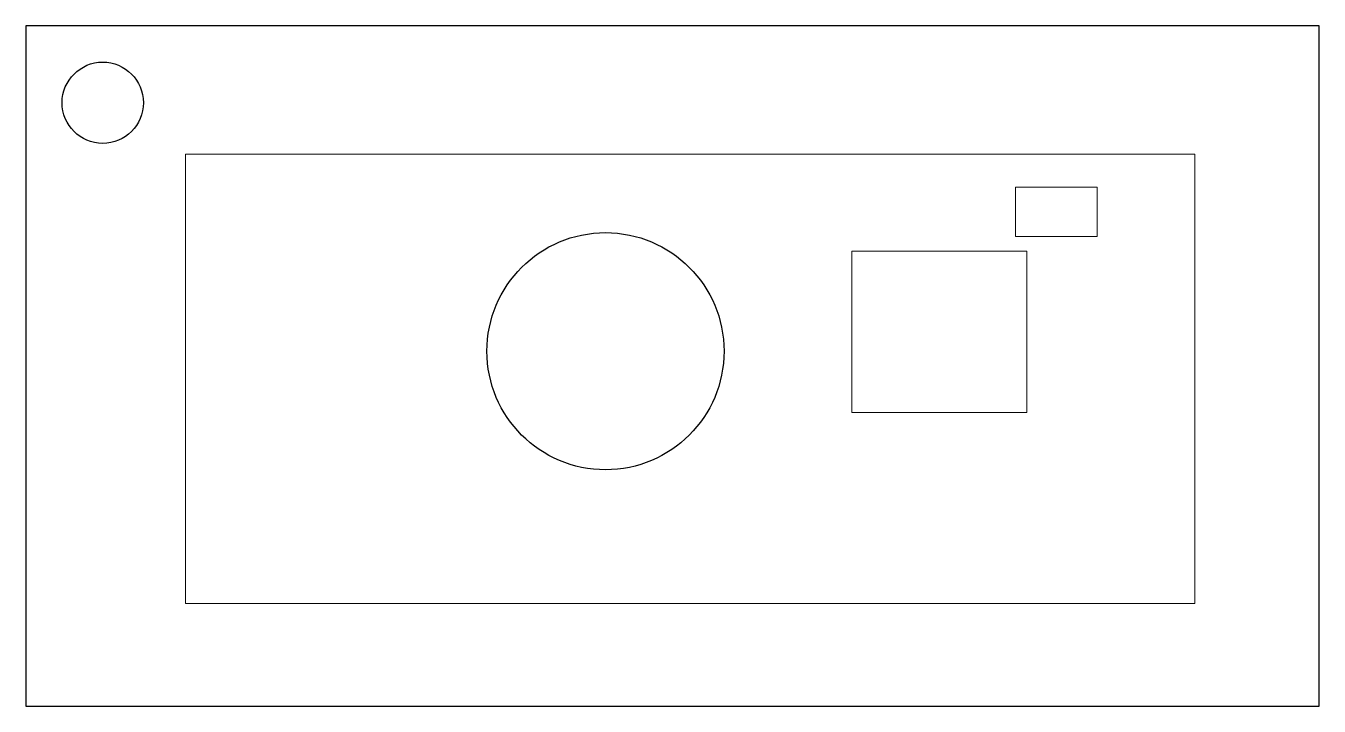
# Model space of a CAD drawing. Header units: millimetres. Extents: x 53 to 461, y 24 to 238.
import ezdxf

# ---------------------------------------------------------------- set-up
doc = ezdxf.new("R2010")
doc.units = ezdxf.units.MM

msp = doc.modelspace()

# ---------------------------------------------------------------- linework, layer by layer
at = {"color": 5}
msp.add_lwpolyline([(53.18, 238.42), (53.18, 23.73), (461.41, 23.73), (461.41, 238.42)], close=True, dxfattribs=at)
at = {"color": 6, "lineweight": 20}
msp.add_lwpolyline([(103.59, 197.97), (103.59, 56.09), (422.2, 56.09), (422.2, 197.97)], close=True, dxfattribs=at)
at = {"color": 3, "lineweight": 20}
for points in [[(365.55, 187.5), (365.55, 171.94), (391.37, 171.94), (391.37, 187.5)], [(313.9, 167.34), (313.9, 116.39), (369.09, 116.39), (369.09, 167.34)]]:
    msp.add_lwpolyline(points, close=True, dxfattribs=at)
at = {"color": 2, "ltscale": 4}
msp.add_circle((77.45, 214.15), 12.83, dxfattribs=at)
at = {"color": 1}
msp.add_circle((236.14, 135.74), 37.42, dxfattribs=at)

doc.saveas('drawing.dxf')
